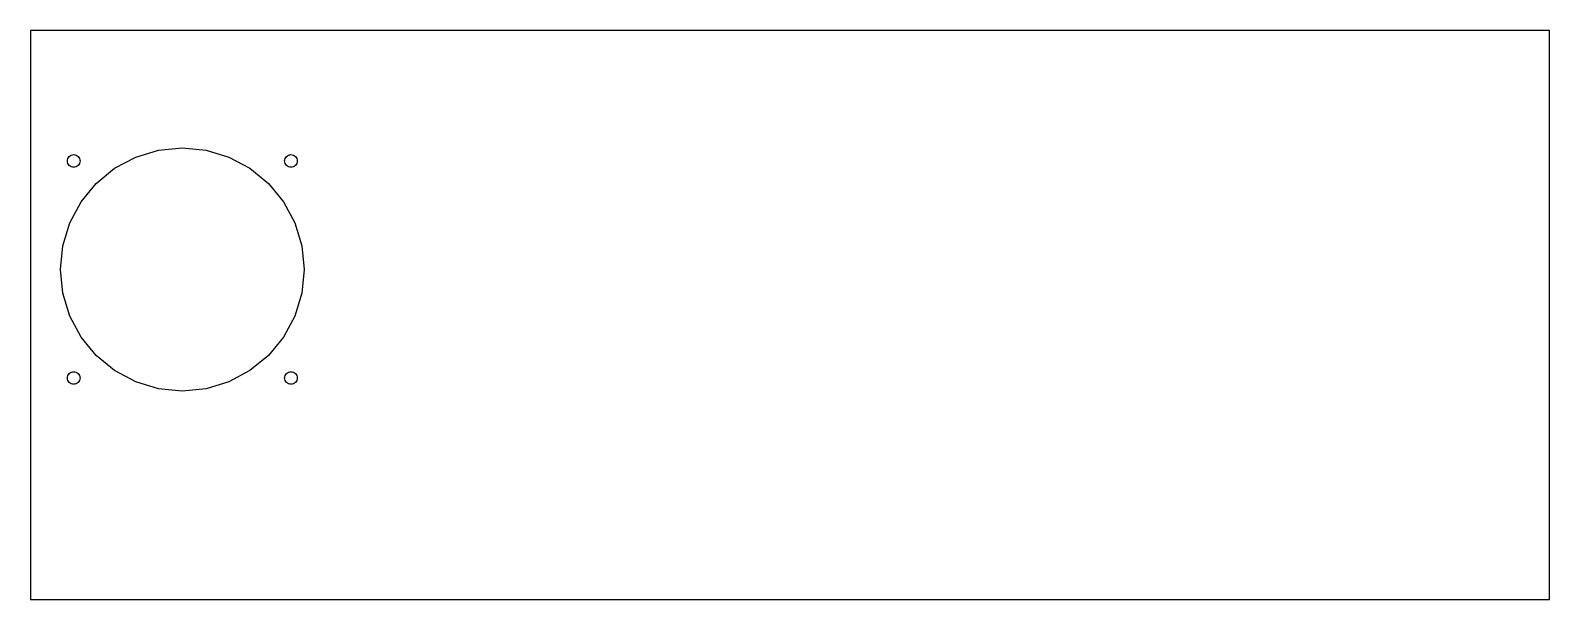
# Model space of a CAD drawing. Header units: metres. Extents: x 0 to 500, y -94 to 94.
import ezdxf

# ---------------------------------------------------------------- set-up
doc = ezdxf.new("R2010")
doc.units = ezdxf.units.M

msp = doc.modelspace()

# ---------------------------------------------------------------- linework, layer by layer
for p, q in [((500, 93.774), (0, 93.774)), ((0, 93.774), (0, -93.774)), ((500, -93.774), (500, 93.774)), ((42.1808, 54.3099), (50, 55.08)), ((50, 55.08), (57.8192, 54.3099)), ((12.17, 50.75), (12.21, 51.1558)), ((12.21, 50.3442), (12.17, 50.75)), ((12.21, 51.1558), (12.3283, 51.546)), ((12.3283, 49.954), (12.21, 50.3442)), ((12.3283, 51.546), (12.5205, 51.9056)), ((12.5205, 51.9056), (12.7792, 52.2208)), ((12.7792, 52.2208), (13.0944, 52.4794)), ((13.0944, 52.4794), (13.454, 52.6717)), ((13.454, 52.6717), (13.8442, 52.79)), ((13.8442, 52.79), (14.25, 52.83)), ((14.25, 52.83), (14.6558, 52.79)), ((14.6558, 52.79), (15.046, 52.6717)), ((15.046, 52.6717), (15.4056, 52.4794)), ((15.4056, 52.4794), (15.7208, 52.2208)), ((15.7208, 52.2208), (15.9794, 51.9056)), ((15.9794, 51.9056), (16.1717, 51.546)), ((16.1717, 51.546), (16.29, 51.1558)), ((16.29, 50.3442), (16.1717, 49.954)), ((16.29, 51.1558), (16.33, 50.75)), ((16.33, 50.75), (16.29, 50.3442)), ((27.7327, 48.3253), (34.662, 52.0291)), ((34.662, 52.0291), (42.1808, 54.3099)), ((57.8192, 54.3099), (65.338, 52.0291)), ((65.338, 52.0291), (72.2673, 48.3253)), ((83.67, 50.75), (83.71, 51.1558)), ((83.71, 50.3442), (83.67, 50.75)), ((83.71, 51.1558), (83.8283, 51.546)), ((83.8283, 49.954), (83.71, 50.3442)), ((83.8283, 51.546), (84.0205, 51.9056)), ((84.0205, 51.9056), (84.2792, 52.2208)), ((84.2792, 52.2208), (84.5944, 52.4794)), ((84.5944, 52.4794), (84.954, 52.6717)), ((84.954, 52.6717), (85.3442, 52.79)), ((85.3442, 52.79), (85.75, 52.83)), ((85.75, 52.83), (86.1558, 52.79)), ((86.1558, 52.79), (86.546, 52.6717)), ((86.546, 52.6717), (86.9056, 52.4794)), ((86.9056, 52.4794), (87.2208, 52.2208)), ((87.2208, 52.2208), (87.4794, 51.9056)), ((87.4794, 51.9056), (87.6717, 51.546)), ((87.6717, 51.546), (87.79, 51.1558)), ((87.79, 50.3442), (87.6717, 49.954)), ((87.79, 51.1558), (87.83, 50.75)), ((87.83, 50.75), (87.79, 50.3442)), ((12.5205, 49.5944), (12.3283, 49.954)), ((12.7792, 49.2792), (12.5205, 49.5944)), ((13.0944, 49.0205), (12.7792, 49.2792)), ((13.454, 48.8283), (13.0944, 49.0205)), ((13.8442, 48.71), (13.454, 48.8283)), ((14.25, 48.67), (13.8442, 48.71)), ((14.6558, 48.71), (14.25, 48.67)), ((15.046, 48.8283), (14.6558, 48.71)), ((15.4056, 49.0205), (15.046, 48.8283)), ((15.7208, 49.2792), (15.4056, 49.0205)), ((15.9794, 49.5944), (15.7208, 49.2792)), ((16.1717, 49.954), (15.9794, 49.5944)), ((21.6591, 43.3408), (27.7327, 48.3253)), ((72.2673, 48.3253), (78.3408, 43.3408)), ((84.0205, 49.5944), (83.8283, 49.954)), ((84.2792, 49.2792), (84.0205, 49.5944)), ((84.5944, 49.0205), (84.2792, 49.2792)), ((84.954, 48.8283), (84.5944, 49.0205)), ((85.3442, 48.71), (84.954, 48.8283)), ((85.75, 48.67), (85.3442, 48.71)), ((86.1558, 48.71), (85.75, 48.67)), ((86.546, 48.8283), (86.1558, 48.71)), ((86.9056, 49.0205), (86.546, 48.8283)), ((87.2208, 49.2792), (86.9056, 49.0205)), ((87.4794, 49.5944), (87.2208, 49.2792)), ((87.6717, 49.954), (87.4794, 49.5944)), ((16.6747, 37.2672), (21.6591, 43.3408)), ((78.3408, 43.3408), (83.3253, 37.2672)), ((12.9709, 30.338), (16.6747, 37.2672)), ((83.3253, 37.2672), (87.0291, 30.338)), ((10.6901, 22.8192), (12.9709, 30.338)), ((87.0291, 30.338), (89.3099, 22.8192)), ((9.92, 15), (10.6901, 22.8192)), ((89.3099, 22.8192), (90.08, 15)), ((10.6901, 7.1808), (9.92, 15)), ((90.08, 15), (89.3099, 7.1808)), ((12.9709, -0.338), (10.6901, 7.1808)), ((89.3099, 7.1808), (87.0291, -0.338)), ((16.6747, -7.2672), (12.9709, -0.338)), ((87.0291, -0.338), (83.3253, -7.2672)), ((21.6591, -13.3408), (16.6747, -7.2672)), ((83.3253, -7.2672), (78.3408, -13.3408)), ((27.7327, -18.3253), (21.6591, -13.3408)), ((78.3408, -13.3408), (72.2673, -18.3253)), ((12.21, -20.3442), (12.3283, -19.954)), ((12.3283, -19.954), (12.5205, -19.5944)), ((12.5205, -19.5944), (12.7792, -19.2792)), ((12.7792, -19.2792), (13.0944, -19.0205)), ((13.0944, -19.0205), (13.454, -18.8283)), ((13.454, -18.8283), (13.8442, -18.71)), ((13.8442, -18.71), (14.25, -18.67)), ((14.25, -18.67), (14.6558, -18.71)), ((14.6558, -18.71), (15.046, -18.8283)), ((15.046, -18.8283), (15.4056, -19.0205)), ((15.4056, -19.0205), (15.7208, -19.2792)), ((15.7208, -19.2792), (15.9794, -19.5944)), ((15.9794, -19.5944), (16.1717, -19.954)), ((16.1717, -19.954), (16.29, -20.3442)), ((34.662, -22.0291), (27.7327, -18.3253)), ((72.2673, -18.3253), (65.338, -22.0291)), ((83.71, -20.3442), (83.8283, -19.954)), ((83.8283, -19.954), (84.0205, -19.5944)), ((84.0205, -19.5944), (84.2792, -19.2792)), ((84.2792, -19.2792), (84.5944, -19.0205)), ((84.5944, -19.0205), (84.954, -18.8283)), ((84.954, -18.8283), (85.3442, -18.71)), ((85.3442, -18.71), (85.75, -18.67)), ((85.75, -18.67), (86.1558, -18.71)), ((86.1558, -18.71), (86.546, -18.8283)), ((86.546, -18.8283), (86.9056, -19.0205)), ((86.9056, -19.0205), (87.2208, -19.2792)), ((87.2208, -19.2792), (87.4794, -19.5944)), ((87.4794, -19.5944), (87.6717, -19.954)), ((87.6717, -19.954), (87.79, -20.3442)), ((12.17, -20.75), (12.21, -20.3442)), ((12.21, -21.1558), (12.17, -20.75)), ((12.3283, -21.546), (12.21, -21.1558)), ((12.5205, -21.9056), (12.3283, -21.546)), ((12.7792, -22.2208), (12.5205, -21.9056)), ((13.0944, -22.4794), (12.7792, -22.2208)), ((13.454, -22.6717), (13.0944, -22.4794)), ((13.8442, -22.79), (13.454, -22.6717)), ((14.25, -22.83), (13.8442, -22.79)), ((14.6558, -22.79), (14.25, -22.83)), ((15.046, -22.6717), (14.6558, -22.79)), ((15.4056, -22.4794), (15.046, -22.6717)), ((15.7208, -22.2208), (15.4056, -22.4794)), ((15.9794, -21.9056), (15.7208, -22.2208)), ((16.1717, -21.546), (15.9794, -21.9056)), ((16.29, -21.1558), (16.1717, -21.546)), ((16.29, -20.3442), (16.33, -20.75)), ((16.33, -20.75), (16.29, -21.1558)), ((42.1808, -24.3099), (34.662, -22.0291)), ((50, -25.08), (42.1808, -24.3099)), ((57.8192, -24.3099), (50, -25.08)), ((65.338, -22.0291), (57.8192, -24.3099)), ((83.67, -20.75), (83.71, -20.3442)), ((83.71, -21.1558), (83.67, -20.75)), ((83.8283, -21.546), (83.71, -21.1558)), ((84.0205, -21.9056), (83.8283, -21.546)), ((84.2792, -22.2208), (84.0205, -21.9056)), ((84.5944, -22.4794), (84.2792, -22.2208)), ((84.954, -22.6717), (84.5944, -22.4794)), ((85.3442, -22.79), (84.954, -22.6717)), ((85.75, -22.83), (85.3442, -22.79)), ((86.1558, -22.79), (85.75, -22.83)), ((86.546, -22.6717), (86.1558, -22.79)), ((86.9056, -22.4794), (86.546, -22.6717)), ((87.2208, -22.2208), (86.9056, -22.4794)), ((87.4794, -21.9056), (87.2208, -22.2208)), ((87.6717, -21.546), (87.4794, -21.9056)), ((87.79, -21.1558), (87.6717, -21.546)), ((87.79, -20.3442), (87.83, -20.75)), ((87.83, -20.75), (87.79, -21.1558)), ((0, -93.774), (500, -93.774))]:
    msp.add_line(p, q)

doc.saveas('drawing.dxf')
